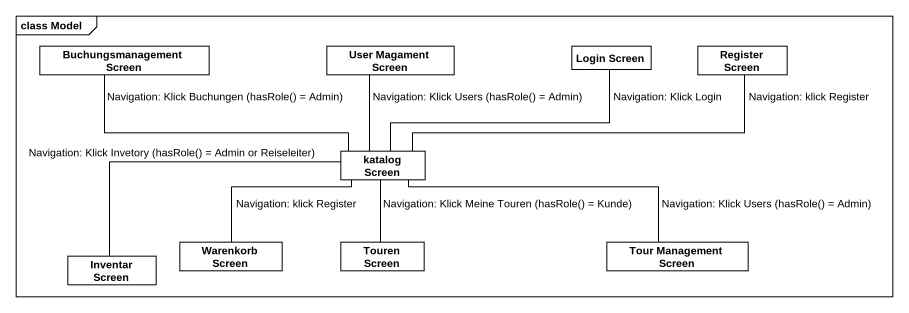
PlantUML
@startuml
mainframe class Model
hide circle
hide empty members
class "Buchungsmanagement Screen" as Buchungsmanagement_Screen
class "User Magament Screen" as User_Magament_Screen
class "Login Screen" as Login_Screen
class "Register Screen" as Register_Screen
class "katalog Screen" as katalog_Screen
class "Warenkorb Screen" as Warenkorb_Screen
class "Touren Screen" as Touren_Screen
class "Tour Management Screen" as Tour_Management_Screen
class "Inventar Screen" as Inventar_Screen
katalog_Screen -left- Buchungsmanagement_Screen : Navigation: Klick Buchungen (hasRole() = Admin)
katalog_Screen -up- User_Magament_Screen : Navigation: Klick Users (hasRole() = Admin)
katalog_Screen -right- Login_Screen : Navigation: Klick Login
katalog_Screen -right- Register_Screen : Navigation: klick Register
katalog_Screen -left- Inventar_Screen : Navigation: Klick Invetory (hasRole() = Admin or Reiseleiter)
Warenkorb_Screen -right- katalog_Screen : Navigation: klick Register
Touren_Screen -up- katalog_Screen : Navigation: Klick Meine Touren (hasRole() = Kunde)
Tour_Management_Screen -left- katalog_Screen : Navigation: Klick Users (hasRole() = Admin)
@enduml
